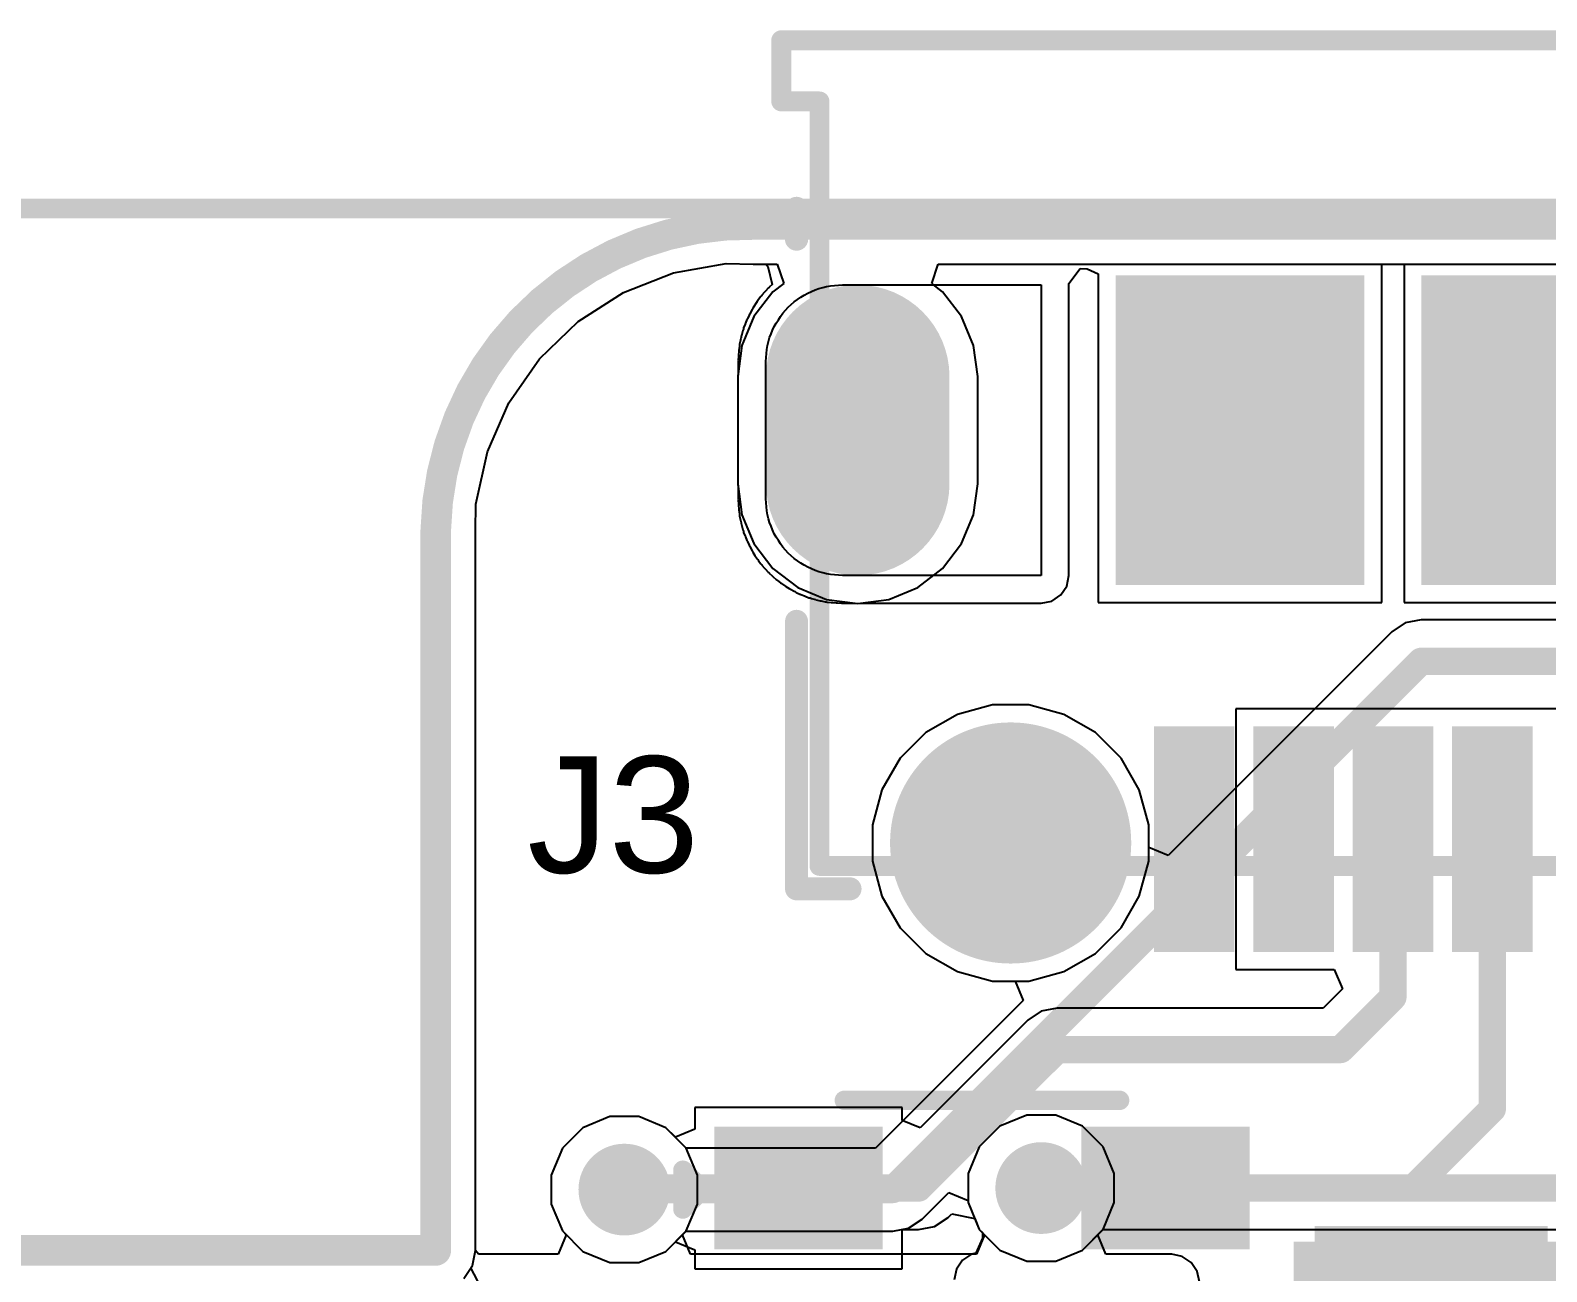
# Model space of a CAD drawing. Header units: inches. Extents: x -3 to 128, y -12 to 41.
# Drawn here: x 57.36 to 67.28, y 32.95 to 41.07 of the extents above; entities that cross this region are included whole.
import ezdxf

# ---------------------------------------------------------------- set-up
doc = ezdxf.new("R2010")
doc.units = ezdxf.units.IN
for name, color, linetype in [('Board Cutout', 216, 'Continuous'), ('Bottom Layer', 5, 'Continuous'), ('Bottom Solder', 6, 'Continuous'), ('Layer 1', 16, 'Continuous'), ('Layer 2', 76, 'Continuous'), ('Mechanical 13', 56, 'Continuous'), ('Multi-Layer', 9, 'Continuous'), ('Pad Holes', 156, 'Continuous'), ('Top Layer', 1, 'Continuous'), ('Top Overlay', 2, 'Continuous'), ('Top Paste', 8, 'Continuous'), ('Top Solder', 216, 'Continuous'), ('Via Holes', 16, 'Continuous')]:
    doc.layers.add(name, color=color, linetype=linetype)
doc.styles.add('Arial', font='', dxfattribs={"height": 0.2})
doc.styles.get('Arial').set_extended_font_data('Arial')

msp = doc.modelspace()

# ---------------------------------------------------------------- hatches: boundary and pattern name
at = {"layer": 'Bottom Layer'}
h = msp.add_hatch(color=5, dxfattribs=at)
edge = h.paths.add_edge_path()
edge.add_arc((62.772, 38.805), 0.6, 0, 180)
edge.add_line((62.172, 38.805), (62.172, 38.105))
edge.add_arc((62.772, 38.105), 0.6, 180, 360)
edge.add_line((63.372, 38.105), (63.372, 38.805))
h = msp.add_hatch(color=5, dxfattribs=at)
edge = h.paths.add_edge_path()
edge.add_arc((63.772, 35.755), 0.725, 0, 360)
h = msp.add_hatch(color=5, dxfattribs=at)
edge = h.paths.add_edge_path()
edge.add_arc((61.246, 33.488), 0.3, 0, 360)
h = msp.add_hatch(color=5, dxfattribs=at)
edge = h.paths.add_edge_path()
edge.add_arc((63.972, 33.498), 0.3, 0, 360)
at = {"layer": 'Bottom Solder'}
h = msp.add_hatch(color=6, dxfattribs=at)
edge = h.paths.add_edge_path()
edge.add_arc((63.772, 35.755), 0.7885, 0, 360)
at = {"layer": 'Layer 1'}
h = msp.add_hatch(color=16, dxfattribs=at)
edge = h.paths.add_edge_path()
edge.add_arc((62.772, 38.805), 0.6, 0, 180)
edge.add_line((62.172, 38.805), (62.172, 38.105))
edge.add_arc((62.772, 38.105), 0.6, 180, 360)
edge.add_line((63.372, 38.105), (63.372, 38.805))
h = msp.add_hatch(color=16, dxfattribs=at)
edge = h.paths.add_edge_path()
edge.add_arc((63.772, 35.755), 0.725, 0, 360)
h = msp.add_hatch(color=16, dxfattribs=at)
edge = h.paths.add_edge_path()
edge.add_arc((61.246, 33.488), 0.3, 0, 360)
h = msp.add_hatch(color=16, dxfattribs=at)
edge = h.paths.add_edge_path()
edge.add_arc((63.972, 33.498), 0.3, 0, 360)
at = {"layer": 'Layer 2'}
h = msp.add_hatch(color=76, dxfattribs=at)
edge = h.paths.add_edge_path()
edge.add_arc((62.772, 38.805), 0.6, 0, 180)
edge.add_line((62.172, 38.805), (62.172, 38.105))
edge.add_arc((62.772, 38.105), 0.6, 180, 360)
edge.add_line((63.372, 38.105), (63.372, 38.805))
h = msp.add_hatch(color=76, dxfattribs=at)
edge = h.paths.add_edge_path()
edge.add_arc((63.772, 35.755), 0.725, 0, 360)
h = msp.add_hatch(color=76, dxfattribs=at)
edge = h.paths.add_edge_path()
edge.add_arc((61.246, 33.488), 0.3, 0, 360)
h = msp.add_hatch(color=76, dxfattribs=at)
edge = h.paths.add_edge_path()
edge.add_arc((63.972, 33.498), 0.3, 0, 360)
at = {"layer": 'Multi-Layer'}
h = msp.add_hatch(color=9, dxfattribs=at)
edge = h.paths.add_edge_path()
edge.add_arc((62.772, 38.805), 0.6, 0, 180)
edge.add_line((62.172, 38.805), (62.172, 38.105))
edge.add_arc((62.772, 38.105), 0.6, 180, 360)
edge.add_line((63.372, 38.105), (63.372, 38.805))
h = msp.add_hatch(color=9, dxfattribs=at)
edge = h.paths.add_edge_path()
edge.add_arc((63.772, 35.755), 0.725, 0, 360)
at = {"layer": 'Pad Holes'}
h = msp.add_hatch(color=7, dxfattribs=at)
edge = h.paths.add_edge_path()
edge.add_arc((62.772, 38.805), 0.3, 0, 180)
edge.add_line((62.472, 38.805), (62.472, 38.105))
edge.add_arc((62.772, 38.105), 0.3, 180, 360)
edge.add_line((63.072, 38.105), (63.072, 38.805))
h = msp.add_hatch(color=7, dxfattribs=at)
edge = h.paths.add_edge_path()
edge.add_arc((63.772, 35.755), 0.425, 0, 360)
at = {"layer": 'Top Layer'}
h = msp.add_hatch(color=1, dxfattribs=at)
edge = h.paths.add_edge_path()
edge.add_arc((62.772, 38.805), 0.6, 0, 180)
edge.add_line((62.172, 38.805), (62.172, 38.105))
edge.add_arc((62.772, 38.105), 0.6, 180, 360)
edge.add_line((63.372, 38.105), (63.372, 38.805))
for points in [[(66.022, 37.505), (64.522, 37.505), (64.522, 39.405), (66.022, 39.405)], [(68.022, 37.505), (66.522, 37.505), (66.522, 39.405), (68.022, 39.405)], [(65.172, 35.105), (64.772, 35.105), (64.772, 36.455), (65.172, 36.455)], [(65.822, 35.105), (65.422, 35.105), (65.422, 36.455), (65.822, 36.455)], [(66.472, 35.105), (66.072, 35.105), (66.072, 36.455), (66.472, 36.455)], [(67.122, 35.105), (66.722, 35.105), (66.722, 36.455), (67.122, 36.455)], [(62.8845, 33.148), (61.8845, 33.148), (61.8845, 33.848), (62.8845, 33.848)], [(65.2846, 33.148), (64.2846, 33.148), (64.2846, 33.848), (65.2846, 33.848)], [(65.622, 31.8022), (67.772, 31.8022), (67.772, 33.1482), (65.622, 33.1482)], [(65.862, 31.9482), (65.862, 33.1482), (67.182, 33.1482), (67.182, 31.9482)]]:
    msp.add_hatch(color=1, dxfattribs=at).paths.add_polyline_path(points)
h = msp.add_hatch(color=1, dxfattribs=at)
edge = h.paths.add_edge_path()
edge.add_arc((63.772, 35.755), 0.725, 0, 360)
h = msp.add_hatch(color=1, dxfattribs=at)
edge = h.paths.add_edge_path()
edge.add_arc((61.246, 33.488), 0.3, 0, 360)
h = msp.add_hatch(color=1, dxfattribs=at)
edge = h.paths.add_edge_path()
edge.add_arc((63.972, 33.498), 0.3, 0, 360)
at = {"layer": 'Top Paste'}
for points in [[(66.022, 37.505), (64.522, 37.505), (64.522, 39.405), (66.022, 39.405)], [(68.022, 37.505), (66.522, 37.505), (66.522, 39.405), (68.022, 39.405)], [(65.172, 35.105), (64.772, 35.105), (64.772, 36.455), (65.172, 36.455)], [(65.822, 35.105), (65.422, 35.105), (65.422, 36.455), (65.822, 36.455)], [(66.472, 35.105), (66.072, 35.105), (66.072, 36.455), (66.472, 36.455)], [(67.122, 35.105), (66.722, 35.105), (66.722, 36.455), (67.122, 36.455)], [(62.8845, 33.148), (61.8845, 33.148), (61.8845, 33.848), (62.8845, 33.848)], [(65.2846, 33.148), (64.2846, 33.148), (64.2846, 33.848), (65.2846, 33.848)], [(65.862, 31.9482), (65.862, 33.1482), (67.182, 33.1482), (67.182, 31.9482)]]:
    msp.add_hatch(color=8, dxfattribs=at).paths.add_polyline_path(points)
at = {"layer": 'Top Solder'}
for points in [[(66.0855, 37.4415), (64.4585, 37.4415), (64.4585, 39.4685), (66.0855, 39.4685)], [(68.0855, 37.4415), (66.4585, 37.4415), (66.4585, 39.4685), (68.0855, 39.4685)], [(65.2355, 35.0415), (64.7085, 35.0415), (64.7085, 36.5185), (65.2355, 36.5185)], [(65.8855, 35.0415), (65.3585, 35.0415), (65.3585, 36.5185), (65.8855, 36.5185)], [(66.5355, 35.0415), (66.0085, 35.0415), (66.0085, 36.5185), (66.5355, 36.5185)], [(67.1855, 35.0415), (66.6585, 35.0415), (66.6585, 36.5185), (67.1855, 36.5185)], [(62.9353, 33.0972), (61.8337, 33.0972), (61.8337, 33.8988), (62.9353, 33.8988)], [(65.3354, 33.0972), (64.2338, 33.0972), (64.2338, 33.8988), (65.3354, 33.8988)], [(65.7604, 31.8466), (65.7604, 33.2498), (67.2836, 33.2498), (67.2836, 31.8466)]]:
    msp.add_hatch(color=216, dxfattribs=at).paths.add_polyline_path(points)
h = msp.add_hatch(color=216, dxfattribs=at)
edge = h.paths.add_edge_path()
edge.add_arc((63.772, 35.755), 0.7885, 0, 360)
at = {"layer": 'Via Holes'}
h = msp.add_hatch(color=7, dxfattribs=at)
edge = h.paths.add_edge_path()
edge.add_arc((61.246, 33.488), 0.15, 0, 360)
h = msp.add_hatch(color=7, dxfattribs=at)
edge = h.paths.add_edge_path()
edge.add_arc((63.972, 33.498), 0.15, 0, 360)

# ---------------------------------------------------------------- linework, layer by layer
at = {"layer": 'Board Cutout'}
for points in [[(60.0128, 37.8, 0.2, 0.2, -0.414214), (62.0928, 39.8, 0.2, 0.2, 0)], [(62.0928, 39.8, 0.2, 0.2, 0), (79.4926, 39.8, 0.2, 0.2, 0)], [(60.0128, 33.09, 0.2, 0.2, 0), (60.0128, 37.8, 0.2, 0.2, 0)], [(-0.0026, 33.09, 0.2, 0.2, 0), (59.9977, 33.09, 0.2, 0.2, 0)]]:
    msp.add_lwpolyline(points, format="xyseb", dxfattribs=at)
for points in [[(62.0428, 39.8, 0.1, 0.1, 1), (62.1428, 39.8, 0.1, 0.1, 1)], [(62.0428, 39.8, 0.1, 0.1, 1), (62.1428, 39.8, 0.1, 0.1, 1)], [(59.9628, 37.8, 0.1, 0.1, 1), (60.0628, 37.8, 0.1, 0.1, 1)], [(59.9628, 37.8, 0.1, 0.1, 1), (60.0628, 37.8, 0.1, 0.1, 1)], [(59.9477, 33.09, 0.1, 0.1, 1), (60.0477, 33.09, 0.1, 0.1, 1)], [(59.9628, 33.09, 0.1, 0.1, 1), (60.0628, 33.09, 0.1, 0.1, 1)]]:
    msp.add_lwpolyline(points, format="xyseb", close=True, dxfattribs=at)
at = {"layer": 'Bottom Layer'}
for p, q in [((61.2401, 39.355), (61.5669, 39.4829)), ((61.5669, 39.4829), (61.9123, 39.5446)), ((61.9123, 39.5446), (62.0877, 39.5411)), ((62.0877, 39.5411), (62.0903, 39.5416)), ((62.0903, 39.5416), (62.0928, 39.5411)), ((62.0928, 39.5411), (62.2449, 39.5411)), ((62.2449, 39.5411), (62.288, 39.4141)), ((63.256, 39.4141), (63.2991, 39.5411)), ((63.2991, 39.5411), (69.2449, 39.5411)), ((62.288, 39.4141), (62.2172, 39.3598)), ((63.3267, 39.3598), (63.256, 39.4141)), ((60.9446, 39.1658), (61.2401, 39.355)), ((62.2172, 39.3598), (62.0926, 39.1973)), ((63.4514, 39.1973), (63.3267, 39.3598)), ((60.6916, 38.9225), (60.9446, 39.1658)), ((62.0926, 39.1973), (62.0142, 39.0081)), ((63.5298, 39.0081), (63.4514, 39.1973)), ((62.0142, 39.0081), (61.9875, 38.805)), ((63.5565, 38.805), (63.5298, 39.0081)), ((60.491, 38.6346), (60.6916, 38.9225)), ((61.9875, 38.805), (61.9875, 38.105)), ((63.5565, 38.105), (63.5565, 38.805)), ((60.3504, 38.3131), (60.491, 38.6346)), ((60.2752, 37.9704), (60.3504, 38.3131)), ((61.9875, 38.105), (62.0142, 37.902)), ((63.5298, 37.902), (63.5565, 38.105)), ((60.2718, 37.7975), (60.2752, 37.9704)), ((62.0142, 37.902), (62.0926, 37.7128)), ((63.4514, 37.7128), (63.5298, 37.902)), ((60.2718, 33.09), (60.2718, 37.7975)), ((62.0926, 37.7128), (62.2172, 37.5503)), ((63.3267, 37.5503), (63.4514, 37.7128)), ((62.2172, 37.5503), (62.3797, 37.4256)), ((63.1642, 37.4256), (63.3267, 37.5503)), ((62.3797, 37.4256), (62.5689, 37.3473)), ((62.975, 37.3473), (63.1642, 37.4256)), ((62.5689, 37.3473), (62.772, 37.3205)), ((62.772, 37.3205), (62.975, 37.3473)), ((66.3523, 37.1948), (66.264, 37.1358)), ((66.4563, 37.2155), (66.3523, 37.1948)), ((69.5971, 37.2155), (66.4563, 37.2155)), ((66.264, 37.1358), (64.8018, 35.6736)), ((66.264, 37.1358), (66.264, 37.1358)), ((63.4235, 36.5963), (63.2176, 36.4775)), ((63.6531, 36.6578), (63.4235, 36.5963)), ((63.8908, 36.6578), (63.6531, 36.6578)), ((64.1204, 36.5963), (63.8908, 36.6578)), ((64.3263, 36.4775), (64.1204, 36.5963)), ((63.2176, 36.4775), (63.0496, 36.3094)), ((64.4944, 36.3094), (64.3263, 36.4775)), ((63.0496, 36.3094), (62.9307, 36.1035)), ((64.6133, 36.1035), (64.4944, 36.3094)), ((62.9307, 36.1035), (62.8692, 35.8739)), ((64.6748, 35.8739), (64.6133, 36.1035)), ((62.8692, 35.8739), (62.8692, 35.6362)), ((64.6748, 35.7262), (64.6748, 35.8739)), ((64.8018, 35.6736), (64.6748, 35.7262)), ((62.8692, 35.6362), (62.9307, 35.4066)), ((62.9307, 35.4066), (63.0496, 35.2007)), ((63.0496, 35.2007), (63.2176, 35.0326)), ((63.2176, 35.0326), (63.4235, 34.9138)), ((63.4235, 34.9138), (63.6531, 34.8522)), ((63.6531, 34.8522), (63.8009, 34.8522)), ((63.8009, 34.8522), (63.8535, 34.7252)), ((63.8535, 34.7252), (62.8881, 33.7599)), ((61.1509, 33.9658), (60.9753, 33.893)), ((61.341, 33.9658), (61.1509, 33.9658)), ((61.5166, 33.893), (61.341, 33.9658)), ((60.9753, 33.893), (60.8409, 33.7586)), ((61.6498, 33.7599), (61.5166, 33.893)), ((60.8409, 33.7586), (60.7682, 33.583)), ((62.8881, 33.7599), (61.6498, 33.7599)), ((60.7682, 33.583), (60.7682, 33.3929)), ((63.193, 33.2957), (63.3672, 33.4698)), ((63.3672, 33.4698), (63.4942, 33.4172)), ((63.4942, 33.4172), (63.4942, 33.4029)), ((60.7682, 33.3929), (60.8409, 33.2173)), ((63.4942, 33.4029), (63.5669, 33.2273)), ((60.8409, 33.2173), (60.9753, 33.0829)), ((63.0007, 33.216), (63.1048, 33.2367)), ((63.1048, 33.2367), (63.193, 33.2957)), ((63.5669, 33.2273), (63.7013, 33.0929)), ((64.2426, 33.0929), (64.3758, 33.226)), ((64.3758, 33.226), (68.862, 33.226)), ((61.5166, 33.0829), (61.6498, 33.216)), ((61.6498, 33.216), (63.0007, 33.216)), ((60.2521, 32.9909), (60.2718, 33.09)), ((60.9753, 33.0829), (61.1509, 33.0102)), ((61.341, 33.0102), (61.5166, 33.0829)), ((63.7013, 33.0929), (63.8769, 33.0202)), ((63.8769, 33.0202), (64.067, 33.0202)), ((64.067, 33.0202), (64.2426, 33.0929)), ((60.1959, 32.9069), (60.2521, 32.9909)), ((61.1509, 33.0102), (61.341, 33.0102))]:
    msp.add_line(p, q, dxfattribs=at)
for points in [[(63.0007, 33.488, 0.1778, 0.1778, 0), (66.4563, 36.9435, 0.1778, 0.1778, 0)], [(66.4563, 36.9435, 0.1778, 0.1778, 0), (77.379, 36.9435, 0.1778, 0.1778, 0)], [(61.246, 33.488, 0.1778, 0.1778, 0), (63.0007, 33.488, 0.1778, 0.1778, 0)], [(63.972, 33.498, 0.1778, 0.1778, 0), (68.862, 33.498, 0.1778, 0.1778, 0)]]:
    msp.add_lwpolyline(points, format="xyseb", dxfattribs=at)
for points in [[(66.4119, 36.9435, 0.0889, 0.0889, 1), (66.5008, 36.9435, 0.0889, 0.0889, 1)], [(66.4119, 36.9435, 0.0889, 0.0889, 1), (66.5008, 36.9435, 0.0889, 0.0889, 1)], [(61.2015, 33.488, 0.0889, 0.0889, 1), (61.2904, 33.488, 0.0889, 0.0889, 1)], [(62.9563, 33.488, 0.0889, 0.0889, 1), (63.0452, 33.488, 0.0889, 0.0889, 1)], [(62.9563, 33.488, 0.0889, 0.0889, 1), (63.0452, 33.488, 0.0889, 0.0889, 1)], [(63.9275, 33.498, 0.0889, 0.0889, 1), (64.0164, 33.498, 0.0889, 0.0889, 1)]]:
    msp.add_lwpolyline(points, format="xyseb", close=True, dxfattribs=at)
at = {"layer": 'Layer 1'}
for p, q in [((61.2401, 39.355), (61.5669, 39.4829)), ((61.5669, 39.4829), (61.9123, 39.5446)), ((61.9123, 39.5446), (62.0877, 39.5411)), ((62.0877, 39.5411), (62.0903, 39.5416)), ((62.0903, 39.5416), (62.0928, 39.5411)), ((62.0928, 39.5411), (62.2449, 39.5411)), ((62.2449, 39.5411), (62.288, 39.4141)), ((63.256, 39.4141), (63.2991, 39.5411)), ((63.2991, 39.5411), (69.2449, 39.5411)), ((62.288, 39.4141), (62.2172, 39.3598)), ((63.3267, 39.3598), (63.256, 39.4141)), ((60.9446, 39.1658), (61.2401, 39.355)), ((62.2172, 39.3598), (62.0926, 39.1973)), ((63.4514, 39.1973), (63.3267, 39.3598)), ((60.6916, 38.9225), (60.9446, 39.1658)), ((62.0926, 39.1973), (62.0142, 39.0081)), ((63.5298, 39.0081), (63.4514, 39.1973)), ((62.0142, 39.0081), (61.9875, 38.805)), ((63.5565, 38.805), (63.5298, 39.0081)), ((60.491, 38.6346), (60.6916, 38.9225)), ((61.9875, 38.805), (61.9875, 38.105)), ((63.5565, 38.105), (63.5565, 38.805)), ((60.3504, 38.3131), (60.491, 38.6346)), ((60.2752, 37.9704), (60.3504, 38.3131)), ((61.9875, 38.105), (62.0142, 37.902)), ((63.5298, 37.902), (63.5565, 38.105)), ((60.2718, 37.7975), (60.2752, 37.9704)), ((62.0142, 37.902), (62.0926, 37.7128)), ((63.4514, 37.7128), (63.5298, 37.902)), ((60.2718, 33.09), (60.2718, 37.7975)), ((62.0926, 37.7128), (62.2172, 37.5503)), ((63.3267, 37.5503), (63.4514, 37.7128)), ((62.2172, 37.5503), (62.3797, 37.4256)), ((63.1642, 37.4256), (63.3267, 37.5503)), ((62.3797, 37.4256), (62.5689, 37.3473)), ((62.975, 37.3473), (63.1642, 37.4256)), ((62.5689, 37.3473), (62.772, 37.3205)), ((62.772, 37.3205), (62.975, 37.3473)), ((63.4235, 36.5963), (63.2176, 36.4775)), ((63.6531, 36.6578), (63.4235, 36.5963)), ((63.8908, 36.6578), (63.6531, 36.6578)), ((64.1204, 36.5963), (63.8908, 36.6578)), ((64.3263, 36.4775), (64.1204, 36.5963)), ((63.2176, 36.4775), (63.0496, 36.3094)), ((64.4944, 36.3094), (64.3263, 36.4775)), ((63.0496, 36.3094), (62.9307, 36.1035)), ((64.6133, 36.1035), (64.4944, 36.3094)), ((62.9307, 36.1035), (62.8692, 35.8739)), ((64.6748, 35.8739), (64.6133, 36.1035)), ((62.8692, 35.8739), (62.8692, 35.6362)), ((64.6748, 35.6362), (64.6748, 35.8739)), ((62.8692, 35.6362), (62.9307, 35.4066)), ((64.6133, 35.4066), (64.6748, 35.6362)), ((62.9307, 35.4066), (63.0496, 35.2007)), ((64.4944, 35.2007), (64.6133, 35.4066)), ((63.0496, 35.2007), (63.2176, 35.0326)), ((64.3263, 35.0326), (64.4944, 35.2007)), ((63.2176, 35.0326), (63.4235, 34.9138)), ((64.1204, 34.9138), (64.3263, 35.0326)), ((63.4235, 34.9138), (63.6531, 34.8522)), ((63.8908, 34.8522), (64.1204, 34.9138)), ((63.6531, 34.8522), (63.8908, 34.8522)), ((61.1509, 33.9658), (60.9753, 33.893)), ((61.341, 33.9658), (61.1509, 33.9658)), ((61.5166, 33.893), (61.341, 33.9658)), ((63.8769, 33.9758), (63.7013, 33.903)), ((64.067, 33.9758), (63.8769, 33.9758)), ((64.2426, 33.903), (64.067, 33.9758)), ((60.9753, 33.893), (60.8409, 33.7586)), ((61.651, 33.7586), (61.5166, 33.893)), ((63.7013, 33.903), (63.5669, 33.7686)), ((64.377, 33.7686), (64.2426, 33.903)), ((60.8409, 33.7586), (60.7682, 33.583)), ((61.7238, 33.583), (61.651, 33.7586)), ((63.5669, 33.7686), (63.4942, 33.593)), ((64.4498, 33.593), (64.377, 33.7686)), ((60.7682, 33.583), (60.7682, 33.3929)), ((61.7238, 33.3929), (61.7238, 33.583)), ((63.4942, 33.593), (63.4942, 33.4029)), ((64.4498, 33.4029), (64.4498, 33.593)), ((60.7682, 33.3929), (60.8409, 33.2173)), ((61.651, 33.2173), (61.7238, 33.3929)), ((63.4942, 33.4029), (63.5669, 33.2273)), ((64.377, 33.2273), (64.4498, 33.4029)), ((60.8409, 33.2173), (60.9753, 33.0829)), ((61.5166, 33.0829), (61.651, 33.2173)), ((63.5669, 33.2273), (63.7013, 33.0929)), ((64.2426, 33.0929), (64.377, 33.2273)), ((60.2521, 32.9909), (60.2718, 33.09)), ((60.9753, 33.0829), (61.1509, 33.0102)), ((61.341, 33.0102), (61.5166, 33.0829)), ((63.7013, 33.0929), (63.8769, 33.0202)), ((63.8769, 33.0202), (64.067, 33.0202)), ((64.067, 33.0202), (64.2426, 33.0929)), ((60.1959, 32.9069), (60.2521, 32.9909)), ((61.1509, 33.0102), (61.341, 33.0102))]:
    msp.add_line(p, q, dxfattribs=at)
at = {"layer": 'Layer 2'}
for p, q in [((61.2401, 39.355), (61.5669, 39.4829)), ((61.5669, 39.4829), (61.9123, 39.5446)), ((61.9123, 39.5446), (62.0877, 39.5411)), ((62.0877, 39.5411), (62.0903, 39.5416)), ((62.0903, 39.5416), (62.0928, 39.5411)), ((62.0928, 39.5411), (62.2449, 39.5411)), ((62.2449, 39.5411), (62.288, 39.4141)), ((63.256, 39.4141), (63.2991, 39.5411)), ((63.2991, 39.5411), (69.2449, 39.5411)), ((62.288, 39.4141), (62.2172, 39.3598)), ((63.3267, 39.3598), (63.256, 39.4141)), ((60.9446, 39.1658), (61.2401, 39.355)), ((62.2172, 39.3598), (62.0926, 39.1973)), ((63.4514, 39.1973), (63.3267, 39.3598)), ((60.6916, 38.9225), (60.9446, 39.1658)), ((62.0926, 39.1973), (62.0142, 39.0081)), ((63.5298, 39.0081), (63.4514, 39.1973)), ((62.0142, 39.0081), (61.9875, 38.805)), ((63.5565, 38.805), (63.5298, 39.0081)), ((60.491, 38.6346), (60.6916, 38.9225)), ((61.9875, 38.805), (61.9875, 38.105)), ((63.5565, 38.105), (63.5565, 38.805)), ((60.3504, 38.3131), (60.491, 38.6346)), ((60.2752, 37.9704), (60.3504, 38.3131)), ((61.9875, 38.105), (62.0142, 37.902)), ((63.5298, 37.902), (63.5565, 38.105)), ((60.2718, 37.7975), (60.2752, 37.9704)), ((62.0142, 37.902), (62.0926, 37.7128)), ((63.4514, 37.7128), (63.5298, 37.902)), ((60.2718, 33.09), (60.2718, 37.7975)), ((62.0926, 37.7128), (62.2172, 37.5503)), ((63.3267, 37.5503), (63.4514, 37.7128)), ((62.2172, 37.5503), (62.3797, 37.4256)), ((63.1642, 37.4256), (63.3267, 37.5503)), ((62.3797, 37.4256), (62.5689, 37.3473)), ((62.975, 37.3473), (63.1642, 37.4256)), ((62.5689, 37.3473), (62.772, 37.3205)), ((62.772, 37.3205), (62.975, 37.3473)), ((63.4235, 36.5963), (63.2176, 36.4775)), ((63.6531, 36.6578), (63.4235, 36.5963)), ((63.8908, 36.6578), (63.6531, 36.6578)), ((64.1204, 36.5963), (63.8908, 36.6578)), ((64.3263, 36.4775), (64.1204, 36.5963)), ((63.2176, 36.4775), (63.0496, 36.3094)), ((64.4944, 36.3094), (64.3263, 36.4775)), ((63.0496, 36.3094), (62.9307, 36.1035)), ((64.6133, 36.1035), (64.4944, 36.3094)), ((62.9307, 36.1035), (62.8692, 35.8739)), ((64.6748, 35.8739), (64.6133, 36.1035)), ((62.8692, 35.8739), (62.8692, 35.6362)), ((64.6748, 35.6362), (64.6748, 35.8739)), ((62.8692, 35.6362), (62.9307, 35.4066)), ((64.6133, 35.4066), (64.6748, 35.6362)), ((62.9307, 35.4066), (63.0496, 35.2007)), ((64.4944, 35.2007), (64.6133, 35.4066)), ((63.0496, 35.2007), (63.2176, 35.0326)), ((64.3263, 35.0326), (64.4944, 35.2007)), ((63.2176, 35.0326), (63.4235, 34.9138)), ((64.1204, 34.9138), (64.3263, 35.0326)), ((63.4235, 34.9138), (63.6531, 34.8522)), ((63.8908, 34.8522), (64.1204, 34.9138)), ((63.6531, 34.8522), (63.8908, 34.8522)), ((61.1509, 33.9658), (60.9753, 33.893)), ((61.341, 33.9658), (61.1509, 33.9658)), ((61.5166, 33.893), (61.341, 33.9658)), ((63.8769, 33.9758), (63.7013, 33.903)), ((64.067, 33.9758), (63.8769, 33.9758)), ((64.2426, 33.903), (64.067, 33.9758)), ((60.9753, 33.893), (60.8409, 33.7586)), ((61.651, 33.7586), (61.5166, 33.893)), ((63.7013, 33.903), (63.5669, 33.7686)), ((64.377, 33.7686), (64.2426, 33.903)), ((60.8409, 33.7586), (60.7682, 33.583)), ((61.7238, 33.583), (61.651, 33.7586)), ((63.5669, 33.7686), (63.4942, 33.593)), ((64.4498, 33.593), (64.377, 33.7686)), ((60.7682, 33.583), (60.7682, 33.3929)), ((61.7238, 33.3929), (61.7238, 33.583)), ((63.4942, 33.593), (63.4942, 33.4029)), ((64.4498, 33.4029), (64.4498, 33.593)), ((60.7682, 33.3929), (60.8409, 33.2173)), ((61.651, 33.2173), (61.7238, 33.3929)), ((63.4942, 33.4029), (63.5669, 33.2273)), ((64.377, 33.2273), (64.4498, 33.4029)), ((60.8409, 33.2173), (60.8659, 33.1923)), ((61.6261, 33.1923), (61.651, 33.2173)), ((63.5669, 33.2273), (63.6019, 33.1923)), ((64.342, 33.1923), (64.377, 33.2273)), ((60.8659, 33.1923), (60.8133, 33.0653)), ((61.6787, 33.0653), (61.6261, 33.1923)), ((63.6019, 33.1923), (63.5493, 33.0653)), ((64.3946, 33.0653), (64.342, 33.1923)), ((60.292, 33.0653), (60.2718, 33.09)), ((60.8133, 33.0653), (60.292, 33.0653)), ((63.5493, 33.0653), (61.6787, 33.0653)), ((64.8251, 33.0653), (64.3946, 33.0653)), ((64.8944, 33.0515), (64.8251, 33.0653)), ((64.9533, 33.0122), (64.8944, 33.0515)), ((64.9926, 32.9534), (64.9533, 33.0122)), ((65.0064, 32.884), (64.9926, 32.9534))]:
    msp.add_line(p, q, dxfattribs=at)
at = {"layer": 'Mechanical 13'}
for points in [[(62.272, 41.005, 0.13, 0.13, 0), (70.272, 41.005, 0.13, 0.13, 0)], [(62.272, 40.605, 0.13, 0.13, 0), (62.272, 41.005, 0.13, 0.13, 0)], [(62.272, 40.605, 0.13, 0.13, 0), (62.522, 40.605, 0.13, 0.13, 0)], [(62.522, 35.605, 0.13, 0.13, 0), (62.522, 40.605, 0.13, 0.13, 0)], [(55.272, 39.905, 0.13, 0.13, 0), (70.022, 39.905, 0.13, 0.13, 0)], [(62.522, 35.605, 0.13, 0.13, 0), (70.022, 35.605, 0.13, 0.13, 0)]]:
    msp.add_lwpolyline(points, format="xyseb", dxfattribs=at)
for points in [[(62.2395, 41.005, 0.065, 0.065, 1), (62.3045, 41.005, 0.065, 0.065, 1)], [(62.2395, 41.005, 0.065, 0.065, 1), (62.3045, 41.005, 0.065, 0.065, 1)], [(62.2395, 40.605, 0.065, 0.065, 1), (62.3045, 40.605, 0.065, 0.065, 1)], [(62.2395, 40.605, 0.065, 0.065, 1), (62.3045, 40.605, 0.065, 0.065, 1)], [(62.4895, 40.605, 0.065, 0.065, 1), (62.5545, 40.605, 0.065, 0.065, 1)], [(62.4895, 40.605, 0.065, 0.065, 1), (62.5545, 40.605, 0.065, 0.065, 1)], [(62.4895, 35.605, 0.065, 0.065, 1), (62.5545, 35.605, 0.065, 0.065, 1)], [(62.4895, 35.605, 0.065, 0.065, 1), (62.5545, 35.605, 0.065, 0.065, 1)]]:
    msp.add_lwpolyline(points, format="xyseb", close=True, dxfattribs=at)
at = {"layer": 'Top Layer'}
for p, q in [((61.2401, 39.355), (61.5669, 39.4829)), ((61.5669, 39.4829), (61.9123, 39.5446)), ((61.9123, 39.5446), (62.0877, 39.5411)), ((62.0877, 39.5411), (62.0903, 39.5416)), ((62.0903, 39.5416), (62.0928, 39.5411)), ((62.0928, 39.5411), (62.1725, 39.5411)), ((62.1725, 39.5411), (62.1843, 39.5248)), ((62.1843, 39.5248), (62.2123, 39.4086)), ((64.1515, 39.4138), (64.2269, 39.5124)), ((64.2269, 39.5124), (64.2716, 39.5107)), ((64.2716, 39.5107), (64.3442, 39.4769)), ((64.3442, 39.4769), (64.3442, 37.3272)), ((66.1998, 37.3272), (66.1998, 39.5411)), ((66.1998, 39.5411), (66.3442, 39.5411)), ((66.3442, 39.5411), (66.3442, 37.3272)), ((62.1684, 39.3647), (62.1657, 39.3605)), ((62.1864, 39.3837), (62.1684, 39.3647)), ((62.1904, 39.3866), (62.1864, 39.3837)), ((62.1933, 39.3906), (62.1904, 39.3866)), ((62.2123, 39.4086), (62.1933, 39.3906)), ((62.469, 39.362), (62.493, 39.372)), ((62.493, 39.372), (62.517, 39.381)), ((62.517, 39.381), (62.543, 39.388)), ((62.543, 39.388), (62.568, 39.394)), ((62.568, 39.394), (62.594, 39.399)), ((62.594, 39.399), (62.62, 39.402)), ((62.62, 39.402), (62.646, 39.404)), ((62.646, 39.404), (62.672, 39.405)), ((62.672, 39.405), (63.972, 39.405)), ((63.972, 39.405), (63.972, 37.505)), ((64.1533, 39.405), (64.1515, 39.4138)), ((64.1533, 37.505), (64.1533, 39.405)), ((60.9446, 39.1658), (61.2401, 39.355)), ((62.114, 39.2964), (62.086, 39.2524)), ((62.1194, 39.302), (62.114, 39.2964)), ((62.1228, 39.3089), (62.1194, 39.302)), ((62.1388, 39.3299), (62.1228, 39.3089)), ((62.1425, 39.3332), (62.1388, 39.3299)), ((62.1448, 39.3374), (62.1425, 39.3332)), ((62.1618, 39.3574), (62.1448, 39.3374)), ((62.1657, 39.3605), (62.1618, 39.3574)), ((62.318, 39.259), (62.337, 39.277)), ((62.337, 39.277), (62.357, 39.294)), ((62.357, 39.294), (62.378, 39.31)), ((62.378, 39.31), (62.4, 39.324)), ((62.4, 39.324), (62.422, 39.338)), ((62.422, 39.338), (62.445, 39.351)), ((62.445, 39.351), (62.469, 39.362)), ((60.6916, 38.9225), (60.9446, 39.1658)), ((62.0476, 39.1778), (62.0376, 39.1538)), ((62.0494, 39.1804), (62.0476, 39.1778)), ((62.0502, 39.1836), (62.0494, 39.1804)), ((62.0612, 39.2076), (62.0502, 39.1836)), ((62.0657, 39.2139), (62.0612, 39.2076)), ((62.0682, 39.2212), (62.0657, 39.2139)), ((62.0812, 39.2442), (62.0682, 39.2212)), ((62.0843, 39.2479), (62.0812, 39.2442)), ((62.086, 39.2524), (62.0843, 39.2479)), ((62.239, 39.155), (62.253, 39.177)), ((62.253, 39.177), (62.267, 39.199)), ((62.267, 39.199), (62.283, 39.22)), ((62.283, 39.22), (62.3, 39.24)), ((62.3, 39.24), (62.318, 39.259)), ((62.0127, 39.0764), (62.0067, 39.0514)), ((62.0138, 39.0787), (62.0127, 39.0764)), ((62.0139, 39.0812), (62.0138, 39.0787)), ((62.0209, 39.1072), (62.0139, 39.0812)), ((62.0248, 39.115), (62.0209, 39.1072)), ((62.0262, 39.1237), (62.0248, 39.115)), ((62.0352, 39.1477), (62.0262, 39.1237)), ((62.037, 39.1505), (62.0352, 39.1477)), ((62.0376, 39.1538), (62.037, 39.1505)), ((62.196, 39.06), (62.205, 39.084)), ((62.205, 39.084), (62.215, 39.108)), ((62.215, 39.108), (62.226, 39.132)), ((62.226, 39.132), (62.239, 39.155)), ((61.9942, 38.971), (61.9922, 38.945)), ((61.9952, 38.9743), (61.9942, 38.971)), ((61.9979, 39.0038), (61.9949, 38.9778)), ((61.9949, 38.9778), (61.9952, 38.9743)), ((62, 39.0104), (61.9979, 39.0038)), ((62.005, 39.0433), (62, 39.0173)), ((62, 39.0173), (62, 39.0104)), ((62.0065, 39.0472), (62.005, 39.0433)), ((62.0067, 39.0514), (62.0065, 39.0472)), ((62.175, 38.957), (62.178, 38.983)), ((62.178, 38.983), (62.183, 39.009)), ((62.183, 39.009), (62.189, 39.034)), ((62.189, 39.034), (62.196, 39.06)), ((60.491, 38.6346), (60.6916, 38.9225)), ((61.9914, 38.9085), (61.9907, 38.905)), ((61.9907, 38.905), (61.9907, 38.8296)), ((61.9918, 38.938), (61.9908, 38.912)), ((61.9908, 38.912), (61.9914, 38.9085)), ((61.9927, 38.9414), (61.9918, 38.938)), ((61.9922, 38.945), (61.9927, 38.9414)), ((62.172, 38.905), (62.173, 38.931)), ((62.172, 38.005), (62.172, 38.905)), ((62.173, 38.931), (62.175, 38.957)), ((61.9907, 38.8296), (61.9875, 38.805)), ((61.9875, 38.805), (61.9875, 38.105)), ((60.3504, 38.3131), (60.491, 38.6346)), ((60.2752, 37.9704), (60.3504, 38.3131)), ((61.9875, 38.105), (61.9907, 38.0805)), ((61.9907, 38.0805), (61.9907, 38.005)), ((61.9907, 38.005), (61.9914, 38.0016)), ((61.9914, 38.0016), (61.9908, 37.9981)), ((61.9908, 37.9981), (61.9918, 37.9721)), ((62.173, 37.979), (62.172, 38.005)), ((62.175, 37.953), (62.173, 37.979)), ((60.2718, 37.7975), (60.2752, 37.9704)), ((61.9918, 37.9721), (61.9927, 37.9686)), ((61.9927, 37.9686), (61.9922, 37.9651)), ((61.9922, 37.9651), (61.9942, 37.9391)), ((61.9942, 37.9391), (61.9952, 37.9358)), ((61.9952, 37.9358), (61.9949, 37.9323)), ((61.9949, 37.9323), (61.9979, 37.9063)), ((61.9979, 37.9063), (62, 37.8997)), ((62, 37.8997), (62, 37.8928)), ((62, 37.8928), (62.005, 37.8668)), ((62.178, 37.927), (62.175, 37.953)), ((62.183, 37.901), (62.178, 37.927)), ((62.189, 37.876), (62.183, 37.901)), ((60.2718, 33.09), (60.2718, 37.7975)), ((62.005, 37.8668), (62.0065, 37.8629)), ((62.0065, 37.8629), (62.0067, 37.8587)), ((62.0067, 37.8587), (62.0127, 37.8337)), ((62.0127, 37.8337), (62.0138, 37.8314)), ((62.0138, 37.8314), (62.0139, 37.8289)), ((62.0139, 37.8289), (62.0209, 37.8029)), ((62.0209, 37.8029), (62.0248, 37.795)), ((62.0248, 37.795), (62.0262, 37.7864)), ((62.0262, 37.7864), (62.0352, 37.7624)), ((62.196, 37.85), (62.189, 37.876)), ((62.205, 37.826), (62.196, 37.85)), ((62.215, 37.802), (62.205, 37.826)), ((62.226, 37.778), (62.215, 37.802)), ((62.239, 37.755), (62.226, 37.778)), ((62.0352, 37.7624), (62.037, 37.7596)), ((62.037, 37.7596), (62.0376, 37.7563)), ((62.0376, 37.7563), (62.0476, 37.7323)), ((62.0476, 37.7323), (62.0494, 37.7296)), ((62.0494, 37.7296), (62.0502, 37.7265)), ((62.0502, 37.7265), (62.0612, 37.7025)), ((62.0612, 37.7025), (62.0657, 37.6962)), ((62.0657, 37.6962), (62.0682, 37.6888)), ((62.0682, 37.6888), (62.0812, 37.6658)), ((62.253, 37.733), (62.239, 37.755)), ((62.267, 37.711), (62.253, 37.733)), ((62.283, 37.69), (62.267, 37.711)), ((62.3, 37.67), (62.283, 37.69)), ((62.0812, 37.6658), (62.0843, 37.6622)), ((62.0843, 37.6622), (62.086, 37.6577)), ((62.086, 37.6577), (62.1, 37.6357)), ((62.1, 37.6357), (62.1, 37.6357)), ((62.1, 37.6357), (62.114, 37.6137)), ((62.114, 37.6137), (62.1194, 37.6081)), ((62.1194, 37.6081), (62.1228, 37.6012)), ((62.1228, 37.6012), (62.1388, 37.5802)), ((62.1388, 37.5802), (62.1425, 37.5769)), ((62.318, 37.651), (62.3, 37.67)), ((62.337, 37.633), (62.318, 37.651)), ((62.357, 37.616), (62.337, 37.633)), ((62.378, 37.6), (62.357, 37.616)), ((62.4, 37.586), (62.378, 37.6)), ((62.422, 37.572), (62.4, 37.586)), ((62.1425, 37.5769), (62.1448, 37.5726)), ((62.1448, 37.5726), (62.1618, 37.5526)), ((62.1618, 37.5526), (62.1657, 37.5496)), ((62.1657, 37.5496), (62.1684, 37.5454)), ((62.1684, 37.5454), (62.1864, 37.5264)), ((62.1864, 37.5264), (62.1904, 37.5235)), ((62.1904, 37.5235), (62.1933, 37.5194)), ((62.1933, 37.5194), (62.2123, 37.5014)), ((62.2123, 37.5014), (62.2165, 37.4988)), ((62.2165, 37.4988), (62.2196, 37.4949)), ((62.2196, 37.4949), (62.2396, 37.4779)), ((62.445, 37.559), (62.422, 37.572)), ((62.469, 37.548), (62.445, 37.559)), ((62.493, 37.538), (62.469, 37.548)), ((62.517, 37.529), (62.493, 37.538)), ((62.543, 37.522), (62.517, 37.529)), ((62.568, 37.516), (62.543, 37.522)), ((62.594, 37.511), (62.568, 37.516)), ((62.62, 37.508), (62.594, 37.511)), ((62.646, 37.506), (62.62, 37.508)), ((62.672, 37.505), (62.646, 37.506)), ((63.972, 37.505), (62.672, 37.505)), ((64.1395, 37.4357), (64.1533, 37.505)), ((62.2396, 37.4779), (62.2439, 37.4755)), ((62.2439, 37.4755), (62.2471, 37.4718)), ((62.2471, 37.4718), (62.2681, 37.4558)), ((62.2681, 37.4558), (62.2751, 37.4524)), ((62.2751, 37.4524), (62.2807, 37.4471)), ((62.2807, 37.4471), (62.3027, 37.4331)), ((62.3027, 37.4331), (62.3246, 37.4191)), ((62.3246, 37.4191), (62.3291, 37.4174)), ((62.3291, 37.4174), (62.3328, 37.4142)), ((62.3328, 37.4142), (62.3558, 37.4012)), ((62.3558, 37.4012), (62.3632, 37.3988)), ((62.3632, 37.3988), (62.3694, 37.3942)), ((62.3694, 37.3942), (62.3934, 37.3832)), ((62.3934, 37.3832), (62.3966, 37.3825)), ((62.3966, 37.3825), (62.3993, 37.3807)), ((64.1002, 37.3769), (64.1395, 37.4357)), ((62.3993, 37.3807), (62.4233, 37.3707)), ((62.4233, 37.3707), (62.4265, 37.37)), ((62.4265, 37.37), (62.4293, 37.3683)), ((62.4293, 37.3683), (62.4533, 37.3593)), ((62.4533, 37.3593), (62.462, 37.3579)), ((62.462, 37.3579), (62.4698, 37.354)), ((62.4698, 37.354), (62.4958, 37.347)), ((62.4958, 37.347), (62.4984, 37.3468)), ((62.4984, 37.3468), (62.5007, 37.3458)), ((62.5007, 37.3458), (62.5257, 37.3398)), ((62.5257, 37.3398), (62.5299, 37.3396)), ((62.5299, 37.3396), (62.5337, 37.338)), ((62.5337, 37.338), (62.5597, 37.333)), ((62.5597, 37.333), (62.5666, 37.3331)), ((62.5666, 37.3331), (62.5732, 37.331)), ((62.5732, 37.331), (62.5992, 37.328)), ((62.5992, 37.328), (62.6027, 37.3282)), ((62.6027, 37.3282), (62.6061, 37.3273)), ((62.6061, 37.3273), (62.6321, 37.3253)), ((62.6321, 37.3253), (62.6356, 37.3257)), ((62.6356, 37.3257), (62.639, 37.3249)), ((62.639, 37.3249), (62.665, 37.3239)), ((62.665, 37.3239), (62.6685, 37.3245)), ((62.6685, 37.3245), (62.672, 37.3238)), ((62.672, 37.3238), (62.7475, 37.3238)), ((62.7475, 37.3238), (62.772, 37.3205)), ((62.772, 37.3205), (62.7965, 37.3238)), ((62.7965, 37.3238), (63.972, 37.3238)), ((63.972, 37.3238), (64.0414, 37.3376)), ((64.0414, 37.3376), (64.1002, 37.3769)), ((64.3442, 37.3272), (66.1998, 37.3272)), ((66.3442, 37.3272), (68.1998, 37.3272)), ((63.4235, 36.5963), (63.2176, 36.4775)), ((63.6531, 36.6578), (63.4235, 36.5963)), ((63.8908, 36.6578), (63.6531, 36.6578)), ((64.1204, 36.5963), (63.8908, 36.6578)), ((64.3263, 36.4775), (64.1204, 36.5963)), ((67.3545, 36.6328), (65.2442, 36.6328)), ((65.2442, 36.6328), (65.2442, 34.9272)), ((63.2176, 36.4775), (63.0496, 36.3094)), ((64.4944, 36.3094), (64.3263, 36.4775)), ((63.0496, 36.3094), (62.9307, 36.1035)), ((64.6133, 36.1035), (64.4944, 36.3094)), ((62.9307, 36.1035), (62.8692, 35.8739)), ((64.6748, 35.8739), (64.6133, 36.1035)), ((62.8692, 35.8739), (62.8692, 35.6362)), ((64.6748, 35.6362), (64.6748, 35.8739)), ((62.8692, 35.6362), (62.9307, 35.4066)), ((64.6133, 35.4066), (64.6748, 35.6362)), ((62.9307, 35.4066), (63.0496, 35.2007)), ((64.4944, 35.2007), (64.6133, 35.4066)), ((63.0496, 35.2007), (63.2176, 35.0326)), ((64.3263, 35.0326), (64.4944, 35.2007)), ((63.2176, 35.0326), (63.4235, 34.9138)), ((64.1204, 34.9138), (64.3263, 35.0326)), ((63.4235, 34.9138), (63.6531, 34.8522)), ((63.8908, 34.8522), (64.1204, 34.9138)), ((65.2442, 34.9272), (65.8884, 34.9272)), ((65.8884, 34.9272), (65.941, 34.8002)), ((63.6531, 34.8522), (63.8908, 34.8522)), ((65.941, 34.8002), (65.8162, 34.6755)), ((63.9721, 34.6548), (63.8838, 34.5958)), ((64.0761, 34.6755), (63.9721, 34.6548)), ((65.8162, 34.6755), (64.0761, 34.6755)), ((63.8838, 34.5958), (63.1797, 33.8916)), ((63.0623, 34.0258), (61.7067, 34.0258)), ((61.7067, 34.0258), (61.7067, 33.8825)), ((63.0623, 33.9402), (63.0623, 34.0258)), ((61.1509, 33.9658), (60.9753, 33.893)), ((61.341, 33.9658), (61.1509, 33.9658)), ((61.5166, 33.893), (61.341, 33.9658)), ((63.1797, 33.8916), (63.0623, 33.9402)), ((60.9753, 33.893), (60.8409, 33.7586)), ((61.5797, 33.8299), (61.5166, 33.893)), ((61.7067, 33.8825), (61.5797, 33.8299)), ((60.8409, 33.7586), (60.7682, 33.583)), ((60.7682, 33.583), (60.7682, 33.3929)), ((60.7682, 33.3929), (60.8409, 33.2173)), ((63.3628, 33.3057), (63.387, 33.3298)), ((63.387, 33.3298), (63.5368, 33.3)), ((60.8409, 33.2173), (60.9753, 33.0829)), ((63.0623, 32.9702), (63.0623, 33.226)), ((63.0623, 33.226), (63.1705, 33.226)), ((63.1705, 33.226), (63.2746, 33.2467)), ((63.2746, 33.2467), (63.3628, 33.3057)), ((63.5368, 33.3), (63.5669, 33.2273)), ((63.5669, 33.2273), (63.5878, 33.2064)), ((61.5166, 33.0829), (61.5797, 33.146)), ((61.5797, 33.146), (61.7067, 33.0934)), ((63.5869, 33.1714), (63.5434, 33.0712)), ((63.5878, 33.2064), (63.5869, 33.1714)), ((60.2521, 32.9909), (60.2718, 33.09)), ((60.9753, 33.0829), (61.1509, 33.0102)), ((61.341, 33.0102), (61.5166, 33.0829)), ((61.7067, 33.0934), (61.7067, 32.9702)), ((63.4564, 33.0263), (63.4171, 32.9675)), ((63.5152, 33.0656), (63.4564, 33.0263)), ((63.5434, 33.0712), (63.5152, 33.0656)), ((60.2416, 32.9753), (60.2521, 32.9909)), ((60.3095, 32.8483), (60.2416, 32.9753)), ((61.1509, 33.0102), (61.341, 33.0102)), ((61.7067, 32.9702), (63.0623, 32.9702)), ((63.4171, 32.9675), (63.4033, 32.8982))]:
    msp.add_line(p, q, dxfattribs=at)
for points in [[(66.272, 34.7466, 0.1778, 0.1778, 0), (66.272, 35.78, 0.1778, 0.1778, 0)], [(66.922, 34.015, 0.1778, 0.1778, 0), (66.922, 35.78, 0.1778, 0.1778, 0)], [(65.9289, 34.4035, 0.1778, 0.1778, 0), (66.272, 34.7466, 0.1778, 0.1778, 0)], [(63.1705, 33.498, 0.1778, 0.1778, 0), (64.0761, 34.4035, 0.1778, 0.1778, 0)], [(64.0761, 34.4035, 0.1778, 0.1778, 0), (65.9289, 34.4035, 0.1778, 0.1778, 0)], [(66.405, 33.498, 0.1778, 0.1778, 0), (66.922, 34.015, 0.1778, 0.1778, 0)], [(61.246, 33.498, 0.1778, 0.1778, 0), (62.3845, 33.498, 0.1778, 0.1778, 0)], [(61.246, 33.488, 0.1778, 0.1778, 0), (61.246, 33.498, 0.1778, 0.1778, 0)], [(62.3845, 33.498, 0.1778, 0.1778, 0), (63.1705, 33.498, 0.1778, 0.1778, 0)], [(63.972, 33.498, 0.1778, 0.1778, 0), (64.7846, 33.498, 0.1778, 0.1778, 0)], [(64.7846, 33.498, 0.1778, 0.1778, 0), (66.405, 33.498, 0.1778, 0.1778, 0)]]:
    msp.add_lwpolyline(points, format="xyseb", dxfattribs=at)
for points in [[(66.2275, 35.78, 0.0889, 0.0889, 1), (66.3164, 35.78, 0.0889, 0.0889, 1)], [(66.8775, 35.78, 0.0889, 0.0889, 1), (66.9664, 35.78, 0.0889, 0.0889, 1)], [(66.2275, 34.7466, 0.0889, 0.0889, 1), (66.3164, 34.7466, 0.0889, 0.0889, 1)], [(66.2275, 34.7466, 0.0889, 0.0889, 1), (66.3164, 34.7466, 0.0889, 0.0889, 1)], [(64.0317, 34.4035, 0.0889, 0.0889, 1), (64.1206, 34.4035, 0.0889, 0.0889, 1)], [(64.0317, 34.4035, 0.0889, 0.0889, 1), (64.1206, 34.4035, 0.0889, 0.0889, 1)], [(65.8844, 34.4035, 0.0889, 0.0889, 1), (65.9733, 34.4035, 0.0889, 0.0889, 1)], [(65.8844, 34.4035, 0.0889, 0.0889, 1), (65.9733, 34.4035, 0.0889, 0.0889, 1)], [(66.8775, 34.015, 0.0889, 0.0889, 1), (66.9664, 34.015, 0.0889, 0.0889, 1)], [(66.8775, 34.015, 0.0889, 0.0889, 1), (66.9664, 34.015, 0.0889, 0.0889, 1)], [(61.2015, 33.498, 0.0889, 0.0889, 1), (61.2904, 33.498, 0.0889, 0.0889, 1)], [(61.2015, 33.498, 0.0889, 0.0889, 1), (61.2904, 33.498, 0.0889, 0.0889, 1)], [(61.2015, 33.488, 0.0889, 0.0889, 1), (61.2904, 33.488, 0.0889, 0.0889, 1)], [(62.3401, 33.498, 0.0889, 0.0889, 1), (62.429, 33.498, 0.0889, 0.0889, 1)], [(62.3401, 33.498, 0.0889, 0.0889, 1), (62.429, 33.498, 0.0889, 0.0889, 1)], [(63.1261, 33.498, 0.0889, 0.0889, 1), (63.215, 33.498, 0.0889, 0.0889, 1)], [(63.1261, 33.498, 0.0889, 0.0889, 1), (63.215, 33.498, 0.0889, 0.0889, 1)], [(63.9275, 33.498, 0.0889, 0.0889, 1), (64.0164, 33.498, 0.0889, 0.0889, 1)], [(64.7402, 33.498, 0.0889, 0.0889, 1), (64.8291, 33.498, 0.0889, 0.0889, 1)], [(64.7402, 33.498, 0.0889, 0.0889, 1), (64.8291, 33.498, 0.0889, 0.0889, 1)], [(66.3605, 33.498, 0.0889, 0.0889, 1), (66.4494, 33.498, 0.0889, 0.0889, 1)], [(66.3605, 33.498, 0.0889, 0.0889, 1), (66.4494, 33.498, 0.0889, 0.0889, 1)]]:
    msp.add_lwpolyline(points, format="xyseb", close=True, dxfattribs=at)
at = {"layer": 'Top Overlay'}
for points in [[(62.372, 39.705, 0.1524, 0.1524, 0), (62.372, 39.905, 0.1524, 0.1524, 0)], [(62.372, 35.455, 0.15, 0.15, 0), (62.372, 37.205, 0.15, 0.15, 0)], [(62.372, 35.455, 0.15, 0.15, 0), (62.722, 35.455, 0.15, 0.15, 0)], [(62.6845, 34.0718, 0.127, 0.127, 0), (64.4845, 34.0718, 0.127, 0.127, 0)], [(61.6288, 33.615, 0.127, 0.127, 0), (61.7558, 33.488, 0.127, 0.127, 0)], [(61.6288, 33.361, 0.127, 0.127, 0), (61.6288, 33.615, 0.127, 0.127, 0)], [(61.6288, 33.361, 0.127, 0.127, 0), (61.7558, 33.488, 0.127, 0.127, 0)]]:
    msp.add_lwpolyline(points, format="xyseb", dxfattribs=at)
for points in [[(62.3339, 39.905, 0.0762, 0.0762, 1), (62.4101, 39.905, 0.0762, 0.0762, 1)], [(62.3339, 39.705, 0.0762, 0.0762, 1), (62.4101, 39.705, 0.0762, 0.0762, 1)], [(62.3345, 37.205, 0.075, 0.075, 1), (62.4095, 37.205, 0.075, 0.075, 1)], [(62.3345, 35.455, 0.075, 0.075, 1), (62.4095, 35.455, 0.075, 0.075, 1)], [(62.3345, 35.455, 0.075, 0.075, 1), (62.4095, 35.455, 0.075, 0.075, 1)], [(62.6845, 35.455, 0.075, 0.075, 1), (62.7595, 35.455, 0.075, 0.075, 1)], [(62.6528, 34.0718, 0.0635, 0.0635, 1), (62.7163, 34.0718, 0.0635, 0.0635, 1)], [(64.4528, 34.0718, 0.0635, 0.0635, 1), (64.5163, 34.0718, 0.0635, 0.0635, 1)], [(61.597, 33.615, 0.0635, 0.0635, 1), (61.6605, 33.615, 0.0635, 0.0635, 1)], [(61.597, 33.615, 0.0635, 0.0635, 1), (61.6605, 33.615, 0.0635, 0.0635, 1)], [(61.724, 33.488, 0.0635, 0.0635, 1), (61.7875, 33.488, 0.0635, 0.0635, 1)], [(61.724, 33.488, 0.0635, 0.0635, 1), (61.7875, 33.488, 0.0635, 0.0635, 1)], [(61.597, 33.361, 0.0635, 0.0635, 1), (61.6605, 33.361, 0.0635, 0.0635, 1)], [(61.597, 33.361, 0.0635, 0.0635, 1), (61.6605, 33.361, 0.0635, 0.0635, 1)]]:
    msp.add_lwpolyline(points, format="xyseb", close=True, dxfattribs=at)

# ---------------------------------------------------------------- texts
at = {"layer": 'Top Overlay', "style": 'Arial'}
msp.add_text('J3', height=0.762, dxfattribs=at).set_placement((60.6112, 35.5601))

doc.saveas('drawing.dxf')
